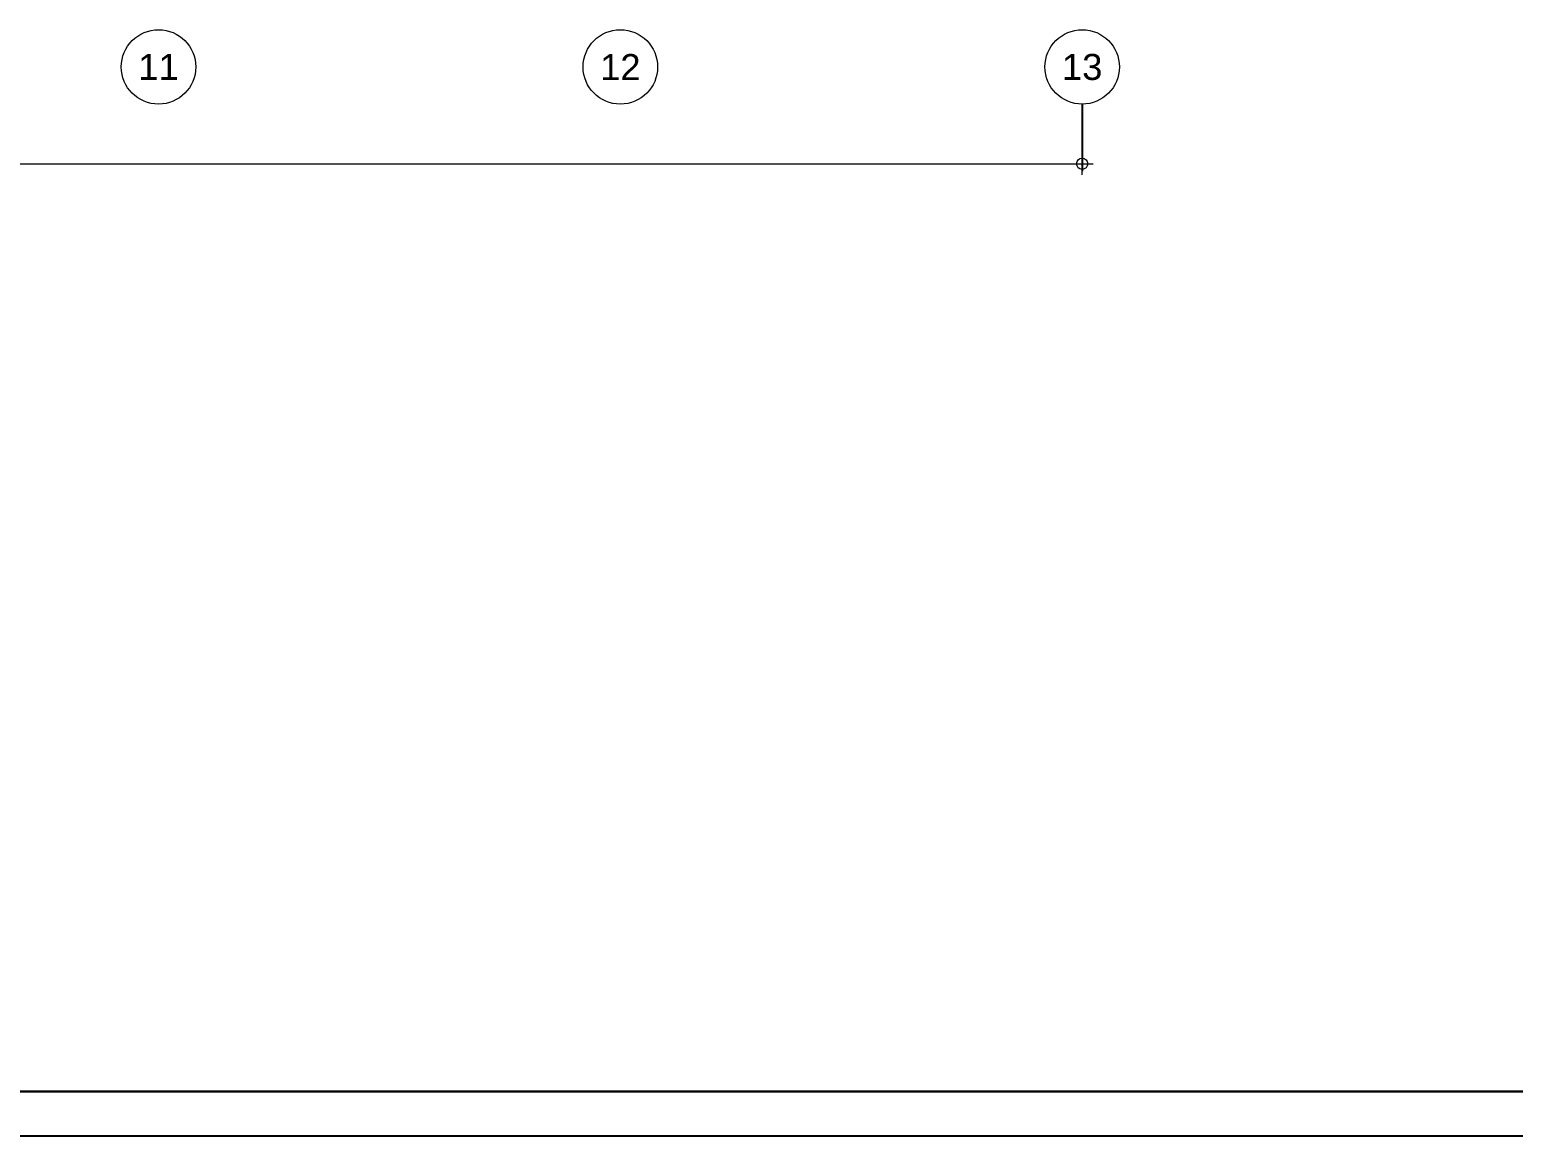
# Model space of a CAD drawing. Header units: inches. Extents: x -1 to 125, y -2 to 87.
# Drawn here: x 75.57 to 95.49, y -2.1 to 12.75 of the extents above; entities that cross this region are included whole.
import ezdxf
from ezdxf.enums import TextEntityAlignment as Align

# ---------------------------------------------------------------- set-up
doc = ezdxf.new("R2010")
doc.units = ezdxf.units.IN
doc.header["$MEASUREMENT"] = 0
doc.layers.get('defpoints').update_dxf_attribs({"color": 1})
for name, color, linetype, lineweight in [('KOP', 7, 'Continuous', 20), ('KOP GARIS', 1, 'Continuous', 30), ('u', 6, 'Continuous', 20)]:
    doc.layers.add(name, color=color, linetype=linetype, lineweight=lineweight)
doc.styles.add('BOLD', font='arial.ttf')
doc.styles.add('S', font='simplex', dxfattribs={"width": 0.75})
doc.styles.get("Standard").update_dxf_attribs({"font": 'arial.ttf'})
doc.dimstyles.new('sk-100', dxfattribs={"dimtxt": 0.35, "dimasz": 0.15, "dimexe": 0.1, "dimexo": 0, "dimgap": 0.15, "dimtad": 1, "dimdec": 0, "dimlfac": 100, "dimzin": 0, "dimdsep": 46, "dimtxsty": 'Standard', "dimblk": 'BULAT', "dimcen": 0.09, "dimclrd": 256, "dimclre": 256, "dimclrt": 256, "dimadec": 0, "dimazin": 0, "dimtfac": 1, "dimtdec": 0, "dimtofl": 0, "dimtmove": 0, "dimatfit": 3, "dimldrblk": 'BULAT', "dimfxl": 1, "dimtolj": 1, "dimtzin": 0, "dimlwd": -1, "dimarcsym": 0})

# ---------------------------------------------------------------- blocks, each defined once
blk = doc.blocks.new('BULAT')
for p, q in [((-1, 0), (1, 0)), ((0, -1), (0, 1))]:
    blk.add_line(p, q)
blk.add_circle((0, 0), 0.5)
blk = doc.blocks.new('*D55')
at = {"layer": 'defpoints', "color": 0}
for p in [(15.302, 11.754), (89.702, 11.754), (89.702, 10.954)]:
    blk.add_point(p, dxfattribs=at)
at = {"layer": 'u', "lineweight": -2}
for p, q in [((15.302, 11.754), (15.302, 10.854)), ((89.702, 11.754), (89.702, 10.854))]:
    blk.add_line(p, q, dxfattribs=at)
at = {"layer": 'u'}
blk.add_line((15.452, 10.954), (89.552, 10.954), dxfattribs=at)
at = {"layer": 'u', "xscale": 0.15, "yscale": 0.15, "zscale": 0.15, "rotation": 180}
blk.add_blockref('BULAT', (15.302, 10.954), dxfattribs=at)
at = {"layer": 'u', "xscale": 0.15, "yscale": 0.15, "zscale": 0.15}
blk.add_blockref('BULAT', (89.702, 10.954), dxfattribs=at)
at = {"layer": 'u', "insert": (52.502, 11.283), "char_height": 0.35, "attachment_point": 5}
blk.add_mtext('\\A1;7440', dxfattribs=at)
blk = doc.blocks.new('NAV')
blk.add_circle((0, -0.4), 0.4)
at = {"style": 'S', "width": 0.75, "flags": 4}
blk.add_attdef('AV', text='', height=0.3, dxfattribs=at).set_placement((0, -0.4), align=Align.MIDDLE)
blk = doc.blocks.new('KOP A3 DED')
blk.add_lwpolyline([(-21, 29.697), (21, 29.697), (21, 0), (-21, 0), (-21, 29.697)])
at = {"layer": 'KOP GARIS'}
blk.add_lwpolyline([(-20.8, 29.497), (20.8, 29.497), (20.8, 0.2), (-20.8, 0.2)], close=True, dxfattribs=at)
at = {"layer": 'KOP', "style": 'BOLD'}
for tag, p in [('JUDUL1', (15.9445, 4.0923)), ('JUDUL2', (15.9445, 3.7473)), ('JUDUL3', (15.9445, 3.4272)), ('NO', (17.2146, 1.1006)), ('REFF', (17.207, 0.7266)), ('FILE', (17.1894, 0.3359))]:
    blk.add_attdef(tag, p, '', height=0.12, dxfattribs=at)
for tag, p in [('SCALE1', (18.1706, 1.9482)), ('NAME', (16.3626, 1.7379)), ('SCALE2', (18.1692, 1.7325)), ('DATE', (19.9002, 1.7571)), ('SCALE3', (18.17, 1.521))]:
    blk.add_attdef(tag, text='', height=0.12, dxfattribs=at).set_placement(p, align=Align.MIDDLE_CENTER)

msp = doc.modelspace()

# ---------------------------------------------------------------- block references
at = {"xscale": 3, "yscale": 3, "zscale": 3}
msp.add_blockref('KOP A3 DED', (61.64865, -2.10284), dxfattribs=at)
at = {"layer": 'u'}
ref = msp.add_blockref('NAV', (77.3023, 12.75424), dxfattribs=dict(at, xscale=1.25, yscale=1.25, zscale=1.25))
ref.add_attrib('AV', '11', dxfattribs={"layer": '0', "height": 0.35, "flags": 4}).set_placement((77.3023, 12.25424), align=Align.MIDDLE)
ref = msp.add_blockref('NAV', (83.5023, 12.75424), dxfattribs=dict(at, xscale=1.25, yscale=1.25, zscale=1.25))
ref.add_attrib('AV', '12', dxfattribs={"layer": '0', "height": 0.35, "flags": 4}).set_placement((83.5023, 12.25424), align=Align.MIDDLE)
ref = msp.add_blockref('NAV', (89.7023, 12.75424), dxfattribs=dict(at, xscale=1.25, yscale=1.25, zscale=1.25))
ref.add_attrib('AV', '13', dxfattribs={"layer": '0', "height": 0.35, "flags": 4}).set_placement((89.7023, 12.25424), align=Align.MIDDLE)

# ---------------------------------------------------------------- dimensions: what is measured, and where the dimension line sits
dim = msp.add_linear_dim(base=(89.7023, 10.95424), p1=(15.3023, 11.75424), p2=(89.7023, 11.75424), dimstyle='sk-100', dxfattribs=at)
dim.commit()
dim.dimension.update_dxf_attribs({"geometry": '*D55', "text_midpoint": (52.5023, 10.95424), "dimtype": 160})

doc.saveas('drawing.dxf')
